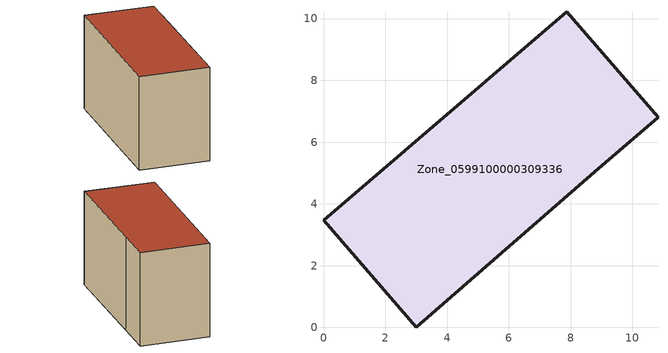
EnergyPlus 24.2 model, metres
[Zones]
Zone_0599100000309336
 floor ground (C_G): 8.78,5.04 3,0 0,3.48 7.88,10.23 10.83,6.8 z0
 wall outside (C_F): 7.88,10.23 0,3.48 3,0 8.78,5.04 10.83,6.8 7.88,10.23 z0:6.2
 roof outside (C_R): 10.83,6.8 7.88,10.23 0,3.48 3,0 8.78,5.04 z6.2
[BUILDING]
Pand.0599100000309336: North Axis=0; Terrain=City; Loads Convergence Tolerance Value=0.04; Temperature Convergence Tolerance Value=0.4; Solar Distribution=FullExterior; Maximum Number of Warmup Days=25; Minimum Number of Warmup Days=1
[Site:Location]
Rotterdam.The.Hague.AP_ZH_NLD Design_Conditions: Latitude=51.96; Longitude=4.45; Time Zone=1; Elevation=-4.5
[SITE:GROUNDTEMPERATURE:BUILDINGSURFACE]
18, 18, 18, 18, 18, 18, 18, 18, 18, 18, 18, 18
[MATERIAL] Thermal Absorptance=0.9; Solar Absorptance=0.7; Visible Absorptance=0.7
Name | Roughness | Thickness | Conductivity | Density | Specific Heat
G.TI.1946 | MediumSmooth | 0.15 | 1 | 540 | 1210
F.TI.1946 | Rough | 0.3 | 0.857143 | 1920 | 840
R.TI.1946 | MediumRough | 0.2 | 0.1 | 1500 | 1000
[CONSTRUCTION]
C_G: G.TI.1946
C_F: F.TI.1946
C_R: R.TI.1946
[ZONE]
Zone_0599100000309336: Type=1; Multiplier=1; Ceiling Height=Autocalculate; Volume=Autocalculate; Floor Area=autocalculate; Part of Total Floor Area=Yes
[ZONEINFILTRATION:DESIGNFLOWRATE]
Infil_Zone_0599100000309336: Zone or ZoneList or Space or SpaceList=Zone_0599100000309336; Schedule=AlwaysOn; Design Flow Rate Calculation Method=Flow/Area; Flow Rate per Floor Area=0.003; Constant Term Coefficient=1; Temperature Term Coefficient=0; Velocity Term Coefficient=0; Velocity Squared Term Coefficient=0
[HVACTEMPLATE:ZONE:IDEALLOADSAIRSYSTEM]
Zone_0599100000309336: Maximum Heating Supply Air Temperature=50; Minimum Cooling Supply Air Temperature=13; Maximum Heating Supply Air Humidity Ratio=0.0156; Minimum Cooling Supply Air Humidity Ratio=0.0077; Heating Limit=NoLimit; Cooling Limit=NoLimit; Dehumidification Control Type=ConstantSensibleHeatRatio; Cooling Sensible Heat Ratio=0.7; Dehumidification Setpoint=60; Humidification Control Type=None; Humidification Setpoint=30; Outdoor Air Method=None; Outdoor Air Flow Rate per Person=0.00944; Outdoor Air Flow Rate per Zone Floor Area=0; Outdoor Air Flow Rate per Zone=0; Demand Controlled Ventilation Type=None; Outdoor Air Economizer Type=NoEconomizer; Heat Recovery Type=None; Sensible Heat Recovery Effectiveness=0.7; Latent Heat Recovery Effectiveness=0.65
[ZONECONTROL:THERMOSTAT]
ThermostatControl_Zone_0599100000309336: Zone or ZoneList=Zone_0599100000309336; Control Type Schedule=DualSetpointControlType; Control 1=Thermostat_Zone_0599100000309336; Temperature Difference Between Cutout And Setpoint=0
[THERMOSTATSETPOINT:DUALSETPOINT]
Thermostat_Zone_0599100000309336: Heating Setpoint Temperature Schedule=HeatingSetpoint_Zone_0599100000309336; Cooling Setpoint Temperature Schedule=CoolingSetpoint_Zone_0599100000309336
[SCHEDULE:COMPACT]
HeatingSetpoint_Zone_0599100000309336: Through: 12/31, For: AllDays, Until: 24:00, 21
CoolingSetpoint_Zone_0599100000309336: Through: 12/31, For: AllDays, Until: 24:00, 24
DualSetpointControlType: Through: 12/31, For: AllDays, Until: 24:00, 4
AlwaysOn: Through: 12/31, For: AllDays, Until: 24:00, 1
